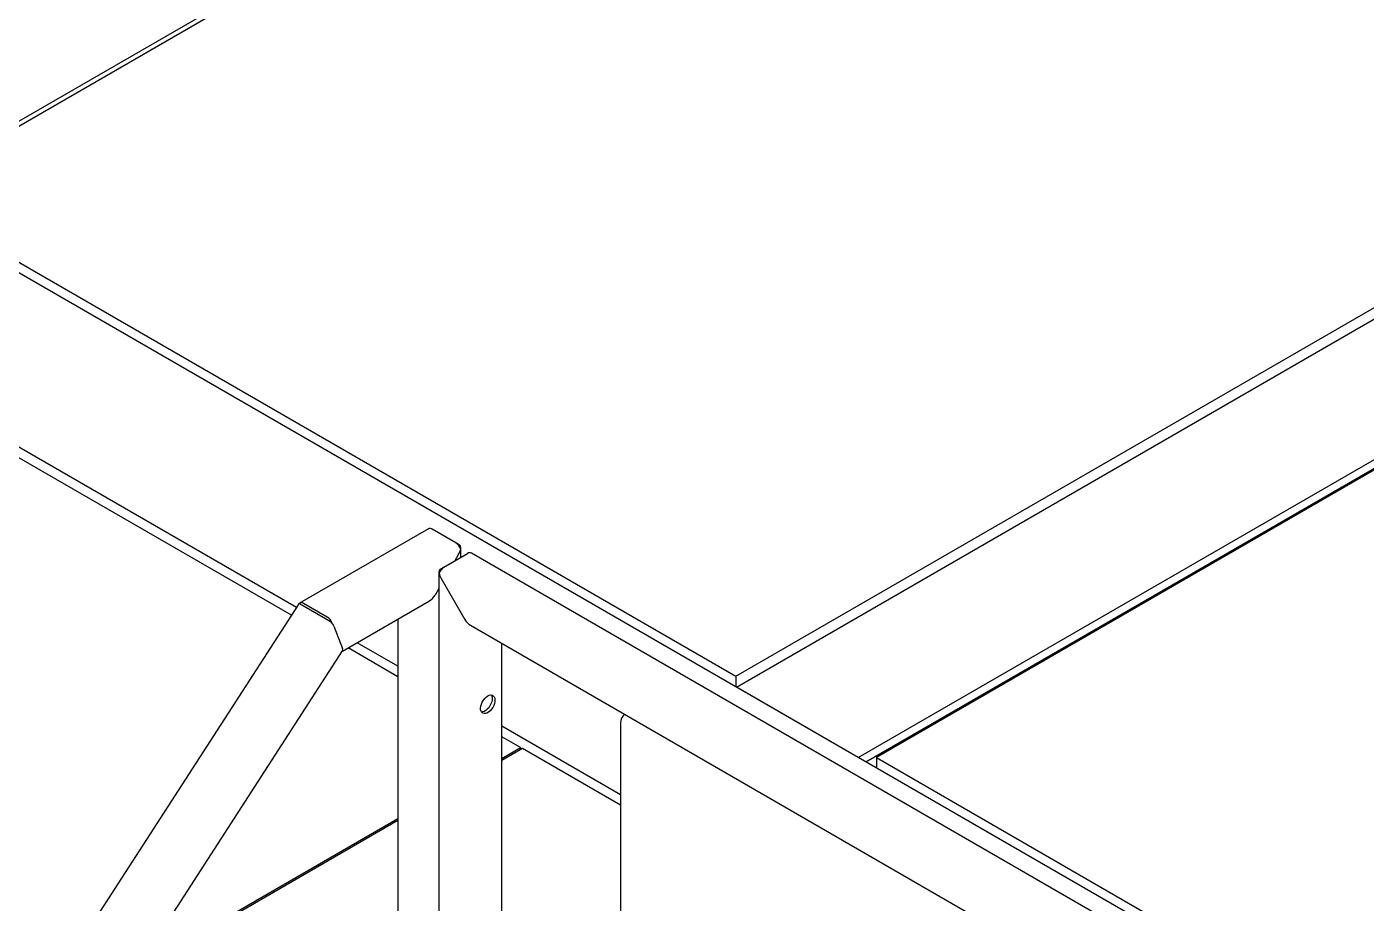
# Model space of a CAD drawing. Header units: millimetres. Extents: x 1293 to 41893, y 1011 to 26911.
# Drawn here: x 36959 to 37997, y 11504 to 12183 of the extents above; entities that cross this region are included whole.
import ezdxf

# ---------------------------------------------------------------- set-up
doc = ezdxf.new("R2010")
doc.units = ezdxf.units.MM
doc.header["$LTSCALE"] = 50
doc.layers.add('PASILLOS', color=2, linetype='Continuous')

msp = doc.modelspace()

# ---------------------------------------------------------------- linework, layer by layer
at = {"color": 7, "linetype": 'Continuous', "lineweight": 25}
for p, q in [((37970.9201791, 11404.5430419), (35209.8860199, 12998.4541346)), ((36858.5818478, 12054.8463733), (38230.6461891, 12846.9222578)), ((38234.181723, 12844.8812375), (36862.1173817, 12052.8053531)), ((36862.1173817, 12052.8053531), (37508.6958224, 11679.5435643)), ((37168.295623, 11732.6846209), (36703.0764025, 12001.2499604)), ((37508.6958224, 11679.5435643), (38055.3070419, 11995.0955047)), ((37509.1377641, 11671.1243557), (38055.3070419, 11986.4211685)), ((37603.4304534, 11616.6903448), (38149.5997312, 11931.9871576)), ((37609.3583858, 11613.2682223), (38149.5997312, 11925.1429125)), ((38147.9026749, 11922.8433868), (37617.572589, 11616.6903448)), ((37246.9418615, 11687.2831139), (37215.367097, 11705.5108374)), ((37508.6958224, 11679.5435643), (37508.6958224, 11671.3794832)), ((37603.4304534, 11616.6903448), (37509.1377641, 11671.1243557)), ((37419.3267177, 11587.7674547), (37327.45873, 11640.8017151)), ((37639.944744, 11629.605515), (37638.8016086, 11630.265433)), ((37342.5159563, 11622.9837032), (37341.9515581, 11623.3095234)), ((37617.572589, 11616.6903448), (37617.572589, 11608.5262637)), ((37617.572589, 11616.6903448), (37975.4848372, 11410.0720019))]:
    msp.add_line(p, q, dxfattribs=at)
at = {"layer": 'PASILLOS', "linetype": 'Continuous', "lineweight": 25}
for p, q in [((37164.4602836, 11726.7542311), (36703.0764025, 11993.1054763)), ((37270.4990343, 11793.7219957), (37170.8269789, 11736.1825429)), ((37291.866509, 11782.844444), (37273.5467866, 11793.4201947)), ((37293.9878294, 11781.6194337), (37291.9210247, 11782.8125747)), ((37295.7733064, 11771.6751658), (37295.7733064, 11779.1310218)), ((37939.627323, 11407.9523909), (37303.9354983, 11774.92947)), ((37282.5680235, 11764.0519182), (37300.887746, 11774.6276689)), ((37293.9878294, 11774.1145995), (37290.9827388, 11768.9096299)), ((37278.627285, 11760.3188958), (37278.627285, 10787.8171558)), ((37280.4127621, 11762.8073078), (37282.5130735, 11764.0197918)), ((37280.4127621, 11755.3416675), (37298.7324845, 11723.6109775)), ((37278.627285, 11747.5093563), (37275.6681069, 11742.3839095)), ((37170.2453604, 11735.6994003), (35094.1686555, 8525.5678811)), ((37190.9131278, 11724.0267571), (37172.5934054, 11734.6025078)), ((37192.1944536, 11725.3049912), (37173.8747312, 11735.8807419)), ((37204.0262912, 11698.9639296), (37271.3570886, 11737.8331716)), ((37246.9418615, 11723.738561), (37246.9418615, 11353.2580782)), ((37197.3483443, 11718.3258123), (37204.016178, 11701.0201314)), ((37303.0435029, 11719.0602396), (37891.6888643, 11379.2425057)), ((37327.45873, 11311.8054954), (37327.45873, 11704.965629)), ((35142.7899983, 8511.7793827), (37204.1287586, 11699.1223698)), ((37246.9418615, 11679.1386297), (37208.3130025, 11701.4385954)), ((37419.3267177, 11643.437169), (37419.3267177, 11236.6887951)), ((37341.9515581, 11624.2906993), (37327.45873, 11632.6572309)), ((37327.45873, 11615.9241677), (37341.9515581, 11624.2906993)), ((37343.3657717, 11623.4742912), (37327.45873, 11614.2913515)), ((37341.9515581, 11624.2906993), (37341.9515581, 11622.6578831)), ((37419.3267177, 11579.6229705), (37343.3657717, 11623.4742912)), ((37246.9418615, 11567.8099527), (37043.102825, 11450.1361817)), ((37044.7879452, 11452.7417971), (37246.9418615, 11569.4427689))]:
    msp.add_line(p, q, dxfattribs=at)
at = {"layer": 'PASILLOS', "linetype": 'Continuous', "lineweight": 25, "flags": 128}
for points in [[(37316.5133917, 11664.303534), (37317.7199477, 11664.848535), (37318.8700865, 11665.0649942), (37319.9100288, 11664.9427904), (37320.7911482, 11664.4876376), (37321.4722444, 11663.7208183), (37321.9214702, 11662.6781881), (37322.1178203, 11661.4084992), (37322.0521135, 11659.9711209), (37321.7274222, 11658.4332634), (37321.1589287, 11656.8668351), (37320.373215, 11655.3450806), (37319.4070202, 11653.9391554), (37318.3055226, 11652.7147989), (37317.120227, 11651.7292608), (37315.9065564, 11651.0286237), (37314.7212607, 11650.6456486), (37313.6197631, 11650.598243), (37312.6535684, 11650.8886235), (37311.8678547, 11651.5032123), (37311.2993611, 11652.4132718), (37310.9746698, 11653.5762488), (37310.908963, 11654.9377637), (37311.1053131, 11656.4341535), (37311.5545389, 11657.9954488), (37312.2356351, 11659.548645), (37313.1167545, 11661.0211166), (37314.1566969, 11662.3440123), (37315.3068357, 11663.455475), (37316.5133917, 11664.303534)], [(37319.2551203, 11665.0603857), (37319.316983, 11664.9650243), (37319.7662088, 11663.9223941), (37319.9625588, 11662.6527052), (37319.896852, 11661.2153269), (37319.5721607, 11659.6774693), (37319.0036672, 11658.1110411), (37318.2179535, 11656.5892866), (37317.2517587, 11655.1833613), (37316.1502611, 11653.9590049), (37314.9649655, 11652.9734668), (37313.7512949, 11652.2728296), (37312.5659992, 11651.8898545), (37311.6164016, 11651.828303)]]:
    msp.add_lwpolyline(points, dxfattribs=at)
at = {"layer": 'PASILLOS', "linetype": 'Continuous', "lineweight": 25}
for centre, radius, start, end in [((37271.7781885, 11791.09976), 2.9175942, 52.6859325338, 116.0036090374), ((37286.8305259, 11774.9757698), 9.3422245, 20.5244878937, 57.3805930609), ((37293.0308293, 11779.1068418), 2.6886739, 341.4440917515, 69.1490824971), ((37302.6749816, 11772.1190221), 3.0801818, 65.8432420501, 125.4672163791), ((37281.3619315, 11760.3009717), 2.6800454, 110.7420751986, 199.4610019122), ((37287.6139492, 11756.1733323), 9.355933, 122.6379705894, 159.7728862141), ((37172.1707606, 11733.7541713), 2.7250354, 51.2956305395, 135.116111231), ((37168.8226557, 11729.592313), 6.2706144, 53.0343185793, 76.8862866082), ((37151.6811011, 11656.817288), 77.8220063, 55.4381159821, 59.7267081845), ((37187.1991338, 11717.4772913), 9.2858013, 21.6608844348, 57.4556360209), ((37429.884424, 11642.9396259), 10.5694235, 136.4825542603, 177.3018721102)]:
    msp.add_arc(centre, radius, start, end, dxfattribs=at)
for centre, major_axis, ratio, start_param, end_param in [((37289.6773064, 11776.6030114), (4.3106981, 7.4659436), 0.5773346305, 4.7124296124, 5.245144635), ((37289.6773064, 11776.6030114), (4.3106981, 7.4659436), 0.5773346305, 4.7124296124, 5.245144635), ((37284.723285, 11757.8300795), (-4.3106981, 7.4659436), 0.5773346305, 1.0471569192, 1.5707556948), ((37284.723285, 11757.8300795), (-4.3106981, 7.4659436), 0.5773346305, 1.0471569192, 1.5707556948), ((37271.357584, 11744.8723214), (4.3106981, 7.4659436), 0.5773346305, 3.926950185, 4.7124296124), ((37271.357584, 11744.8723214), (4.3106981, 7.4659436), 0.5773346305, 3.926950185, 4.7124296124), ((37303.0430075, 11726.0993894), (-4.3106981, 7.4659436), 0.5773346305, 1.5707556948, 2.3562351222), ((37303.0430075, 11726.0993894), (-4.3106981, 7.4659436), 0.5773346305, 1.5707556948, 2.3562351222), ((37193.0378214, 11720.8142242), (-4.3053729, 4.5285593), 0.3495549005, 3.8429922759, 4.4105245704), ((37193.0378214, 11720.8142242), (-4.3053729, 4.5285593), 0.3495549005, 3.8429922759, 4.4105245704), ((37199.7056551, 11703.5085433), (-4.3053729, 4.5285593), 0.3495549005, 3.2256724588, 3.8429922759), ((37199.7056551, 11703.5085433), (-4.3053729, 4.5285593), 0.3495549005, 3.2256724588, 3.8429922759)]:
    msp.add_ellipse(centre, major_axis=major_axis, ratio=ratio, start_param=start_param, end_param=end_param, dxfattribs=at)

doc.saveas('drawing.dxf')
